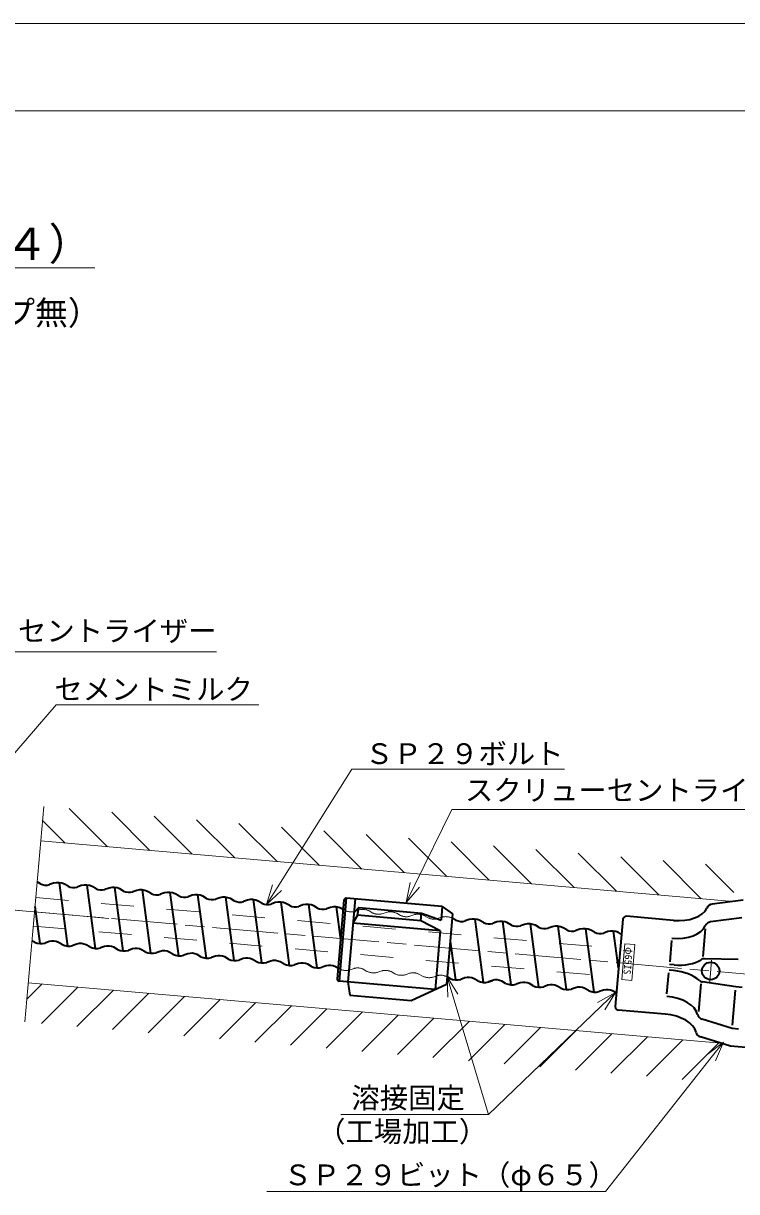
# Model space of a CAD drawing. Units: millimetres at full size, sheet at 1:2.5; details may follow other scales. Extents: x 3771 to 5451, y -1747 to -544.
# Drawn here: x 4807 to 5132, y -1078 to -544 of the extents above; entities that cross this region are included whole.
import ezdxf
from ezdxf.enums import TextEntityAlignment as Align

# ---------------------------------------------------------------- set-up
doc = ezdxf.new("R2010")
doc.units = ezdxf.units.MM
doc.header["$LTSCALE"] = 2.5
doc.linetypes.add('CHAIN', pattern=[18.5, 12, -1.5, 3.5, -1.5])
doc.linetypes.add('DASHED_SPACED', pattern=[12, 6, -6])
for name, color, linetype, lineweight in [('0_2', 7, 'Continuous', 13), ('1 外形線', 7, 'Continuous', 35), ('1外形線', 7, 'Continuous', 35), ('2細い実線', 3, 'Continuous', 20), ('3 隠れ線', 2, 'DASHED_SPACED', 18), ('3隠れ線', 2, 'DASHED_SPACED', 18), ('4中心線', 1, 'CHAIN', 18), ('6寸法線', 4, 'Continuous', 18), ('7 枠・タイトル', 7, 'Continuous', 13), ('Defpoints_9', 7, 'Continuous', 13), ('外形線', 7, 'Continuous', 35)]:
    doc.layers.add(name, color=color, linetype=linetype, lineweight=lineweight)
doc.styles.add('ＭＳ ゴシック', font='')
doc.styles.get('ＭＳ ゴシック').set_extended_font_data('MS Gothic')
pattern_1 = [(135, (0, 0), (-8.83883, -8.83883), [])]
pattern_2 = [(45, (0, 0), (-8.83883, 8.83883), [])]

msp = doc.modelspace()

# ---------------------------------------------------------------- hatches: boundary and pattern name
at = {"layer": '2細い実線'}
h = msp.add_hatch(dxfattribs=at)
h.set_pattern_fill('USER', color=256, style=0, pattern_type=2)
h.set_pattern_definition(pattern_1)
h.paths.add_polyline_path([(5130.684, -945.471), (5132.066, -929.669), (4815.826, -902.026), (4814.444, -917.828)])
h = msp.add_hatch(dxfattribs=at)
h.set_pattern_fill('USER', color=256, style=0, pattern_type=2)
h.set_pattern_definition(pattern_1)
h.paths.add_polyline_path([(5130.684, -945.471), (5132.066, -929.669), (4815.826, -902.026), (4814.444, -917.828)])
h = msp.add_hatch(dxfattribs=at)
h.set_pattern_fill('USER', color=256, style=0, pattern_type=2)
h.set_pattern_definition(pattern_2)
h.paths.add_polyline_path([(4808.778, -982.58), (4807.208, -1000.532), (5123.448, -1028.175), (5125.018, -1010.231), (5124.984, -1010.22)])
h = msp.add_hatch(dxfattribs=at)
h.set_pattern_fill('USER', color=256, style=0, pattern_type=2)
h.set_pattern_definition(pattern_2)
h.paths.add_polyline_path([(4808.778, -982.58), (4807.208, -1000.532), (5123.448, -1028.175), (5125.018, -1010.231), (5124.984, -1010.22)])

# ---------------------------------------------------------------- linework, layer by layer
at = {"layer": '0_2'}
for q in [(4950.215, -976.001), (4950.216, -975.985)]:
    msp.add_line((4950.22, -975.978), q, dxfattribs=at)
at = {"layer": '1 外形線'}
for p, q in [((5002.342, -953.823), (5002.346, -953.821)), ((5001.143, -967.577), (5001.142, -967.58)), ((4950.217, -975.979), (4950.22, -975.978))]:
    msp.add_line(p, q, dxfattribs=at)
at = {"layer": '1外形線'}
for p, q in [((4814.301, -937.401), (4812.806, -936.546)), ((4814.301, -937.401), (4812.806, -936.546)), ((4814.301, -937.401), (4812.806, -936.546)), ((4814.301, -937.401), (4812.806, -936.546)), ((4820.347, -937.11), (4818.514, -937.769)), ((4820.347, -937.11), (4818.514, -937.769)), ((4820.347, -937.11), (4818.514, -937.769)), ((4822.877, -936.881), (4826.719, -965.826)), ((4826.953, -938.507), (4825.262, -937.54)), ((4826.953, -938.507), (4825.262, -937.54)), ((4826.953, -938.507), (4825.262, -937.54)), ((4826.953, -938.507), (4825.262, -937.54)), ((4832.999, -938.217), (4831.165, -938.876)), ((4832.999, -938.217), (4831.165, -938.876)), ((4832.999, -938.217), (4831.165, -938.876)), ((4835.529, -937.988), (4839.371, -966.933)), ((4839.605, -939.614), (4837.914, -938.647)), ((4839.605, -939.614), (4837.914, -938.647)), ((4839.605, -939.614), (4837.914, -938.647)), ((4839.605, -939.614), (4837.914, -938.647)), ((4845.65, -939.324), (4843.817, -939.983)), ((4845.65, -939.324), (4843.817, -939.983)), ((4845.65, -939.324), (4843.817, -939.983)), ((4848.18, -939.095), (4852.022, -968.04)), ((4852.256, -940.721), (4850.565, -939.754)), ((4852.256, -940.721), (4850.565, -939.754)), ((4852.256, -940.721), (4850.565, -939.754)), ((4852.256, -940.721), (4850.565, -939.754)), ((4858.302, -940.431), (4856.469, -941.09)), ((4858.302, -940.431), (4856.469, -941.09)), ((4858.302, -940.431), (4856.469, -941.09)), ((4860.832, -940.202), (4864.674, -969.147)), ((4864.908, -941.828), (4863.217, -940.861)), ((4864.908, -941.828), (4863.217, -940.861)), ((4864.908, -941.828), (4863.217, -940.861)), ((4864.908, -941.828), (4863.217, -940.861)), ((4870.954, -941.538), (4869.121, -942.197)), ((4870.954, -941.538), (4869.121, -942.197)), ((4870.954, -941.538), (4869.121, -942.197)), ((4873.484, -941.309), (4877.326, -970.253)), ((4877.56, -942.935), (4875.869, -941.968)), ((4877.56, -942.935), (4875.869, -941.968)), ((4877.56, -942.935), (4875.869, -941.968)), ((4877.56, -942.935), (4875.869, -941.968)), ((4883.606, -942.645), (4881.772, -943.304)), ((4883.606, -942.645), (4881.772, -943.304)), ((4883.606, -942.645), (4881.772, -943.304)), ((4886.136, -942.415), (4889.978, -971.36)), ((4890.211, -944.042), (4888.52, -943.075)), ((4890.211, -944.042), (4888.52, -943.075)), ((4890.211, -944.042), (4888.52, -943.075)), ((4890.211, -944.042), (4888.52, -943.075)), ((4896.257, -943.752), (4894.424, -944.41)), ((4896.257, -943.752), (4894.424, -944.41)), ((4896.257, -943.752), (4894.424, -944.41)), ((4898.787, -943.522), (4902.629, -972.467)), ((4902.863, -945.149), (4901.172, -944.182)), ((4902.863, -945.149), (4901.172, -944.182)), ((4902.863, -945.149), (4901.172, -944.182)), ((4902.863, -945.149), (4901.172, -944.182)), ((4911.439, -944.629), (4915.281, -973.574)), ((4811.821, -947.799), (4814.067, -964.719)), ((4908.909, -944.859), (4907.076, -945.517)), ((4908.909, -944.859), (4907.076, -945.517)), ((4908.909, -944.859), (4907.076, -945.517)), ((4915.515, -946.256), (4913.824, -945.289)), ((4915.515, -946.256), (4913.824, -945.289)), ((4915.515, -946.256), (4913.824, -945.289)), ((4921.561, -945.965), (4919.727, -946.624)), ((4921.561, -945.965), (4919.727, -946.624)), ((4924.091, -945.736), (4927.933, -974.681)), ((4928.167, -947.363), (4926.476, -946.395)), ((4934.212, -947.072), (4932.379, -947.731)), ((4936.743, -946.843), (4940.584, -975.788)), ((4940.818, -948.469), (4939.127, -947.502)), ((4946.864, -948.179), (4945.031, -948.838)), ((4949.394, -947.95), (4951.368, -962.821)), ((4952.575, -949.065), (4951.779, -948.609)), ((5135.307, -944.875), (5121.045, -946.712)), ((5002.342, -953.823), (5002.346, -953.821)), ((5004.077, -954.004), (5002.417, -953.094)), ((5010.123, -953.714), (5008.289, -954.372)), ((5012.653, -953.484), (5016.495, -982.429)), ((5016.729, -955.111), (5015.038, -954.144)), ((5022.774, -954.821), (5020.941, -955.479)), ((5022.774, -954.821), (5021.866, -955.075)), ((5025.304, -954.591), (5029.146, -983.536)), ((5029.38, -956.218), (5027.689, -955.25)), ((5080.336, -953.617), (5076.85, -993.465)), ((5103.379, -954.128), (5081.961, -952.254)), ((5134.597, -952.996), (5120.334, -954.833)), ((5035.426, -955.927), (5033.593, -956.586)), ((5037.923, -955.695), (5041.765, -984.64)), ((5042.032, -957.325), (5040.341, -956.357)), ((5048.078, -957.034), (5046.245, -957.693)), ((5050.574, -956.802), (5054.416, -985.747)), ((5054.684, -958.431), (5052.993, -957.464)), ((5060.729, -958.141), (5058.896, -958.8)), ((5063.226, -957.909), (5067.068, -986.854)), ((5067.335, -959.538), (5065.644, -958.571)), ((5073.381, -959.248), (5071.548, -959.907)), ((5075.878, -959.016), (5078.099, -975.748)), ((5079.734, -960.5), (5078.296, -959.678)), ((5116.989, -970.669), (5118.097, -958.01)), ((4811.616, -964.054), (4810.457, -963.391)), ((4818.364, -963.825), (4816.531, -964.484)), ((4824.267, -965.161), (4822.576, -964.194)), ((4831.015, -964.932), (4829.182, -965.591)), ((4836.919, -966.268), (4835.228, -965.301)), ((4843.667, -966.039), (4841.834, -966.698)), ((5001.491, -963.605), (5003.843, -981.322)), ((5102.572, -963.359), (5101.725, -973.037)), ((4849.571, -967.375), (4847.88, -966.407)), ((4856.319, -967.146), (4854.486, -967.805)), ((4862.222, -968.481), (4860.531, -967.514)), ((4868.97, -968.253), (4867.137, -968.911)), ((4874.874, -969.588), (4873.183, -968.621)), ((4881.622, -969.36), (4879.789, -970.018)), ((4881.622, -969.36), (4879.789, -970.018)), ((4887.526, -970.695), (4885.835, -969.728)), ((4887.526, -970.695), (4885.835, -969.728)), ((4894.274, -970.466), (4892.441, -971.125)), ((4894.274, -970.466), (4892.441, -971.125)), ((4900.177, -971.802), (4898.486, -970.835)), ((4900.177, -971.802), (4898.486, -970.835)), ((4906.925, -971.573), (4905.092, -972.232)), ((4906.925, -971.573), (4905.092, -972.232)), ((4906.925, -971.573), (4905.092, -972.232)), ((4912.829, -972.909), (4911.138, -971.942)), ((4912.829, -972.909), (4911.138, -971.942)), ((4919.577, -972.68), (4917.744, -973.339)), ((4925.481, -974.016), (4923.79, -973.049)), ((4932.229, -973.787), (4930.396, -974.446)), ((4938.133, -975.123), (4936.442, -974.156)), ((4944.88, -974.894), (4943.047, -975.553)), ((4950.22, -975.907), (4949.093, -975.262)), ((5103.732, -974.42), (5101.62, -974.235)), ((5132.936, -971.977), (5117.667, -971.61)), ((5001.391, -980.657), (5000.058, -979.934)), ((5008.139, -980.428), (5006.306, -981.087)), ((5014.043, -981.764), (5012.352, -980.797)), ((5020.791, -981.535), (5018.958, -982.194)), ((5019.021, -982.176), (5020.791, -981.535)), ((5026.695, -982.871), (5025.004, -981.904)), ((5026.695, -982.871), (5025.004, -981.904)), ((5100.439, -987.733), (5101.286, -978.054)), ((5103.503, -977.041), (5101.391, -976.856)), ((5033.442, -982.642), (5031.609, -983.301)), ((5039.346, -983.978), (5037.655, -983.011)), ((5046.094, -983.749), (5044.261, -984.408)), ((5051.998, -985.085), (5050.307, -984.117)), ((5058.746, -984.856), (5056.913, -985.515)), ((5064.65, -986.191), (5062.959, -985.224)), ((5071.398, -985.963), (5069.564, -986.621)), ((5076.885, -987.06), (5075.61, -986.331)), ((5115.907, -983.037), (5114.8, -995.696)), ((5131.839, -984.519), (5116.738, -982.228)), ((5130.31, -1001.992), (5131.71, -985.993)), ((5134.827, -984.78), (5131.839, -984.519)), ((5099.632, -996.964), (5078.213, -995.09)), ((5130.178, -1003.499), (5116.451, -999.213)), ((5129.468, -1011.62), (5115.741, -1007.334)), ((5133.167, -1003.76), (5130.178, -1003.499)), ((5136.441, -1012.23), (5129.468, -1011.62))]:
    msp.add_line(p, q, dxfattribs=at)
msp.add_circle((5120.433, -977.202), 4, dxfattribs=at)
for centre, radius, start, end in [((4816.897, -931.991), 6, 244.36789, 285.63395), ((4816.897, -931.991), 6, 244.36789, 285.63395), ((4816.897, -931.991), 6, 244.36789, 285.63395), ((4822.233, -943.851), 7, 64.36613, 105.63387), ((4822.233, -943.851), 7, 64.36613, 105.63387), ((4822.233, -943.851), 7, 64.36613, 105.63387), ((4829.549, -933.098), 6, 244.36789, 285.63395), ((4829.549, -933.098), 6, 244.36789, 285.63395), ((4829.549, -933.098), 6, 244.36789, 285.63395), ((4834.885, -944.958), 7, 64.36613, 105.63387), ((4834.885, -944.958), 7, 64.36613, 105.63387), ((4834.885, -944.958), 7, 64.36613, 105.63387), ((4847.537, -946.065), 7, 64.36613, 105.63387), ((4847.537, -946.065), 7, 64.36613, 105.63387), ((4847.537, -946.065), 7, 64.36613, 105.63387), ((4842.2, -934.205), 6, 244.36789, 285.63395), ((4842.2, -934.205), 6, 244.36789, 285.63395), ((4842.2, -934.205), 6, 244.36789, 285.63395), ((4854.852, -935.312), 6, 244.36789, 285.63395), ((4854.852, -935.312), 6, 244.36789, 285.63395), ((4854.852, -935.312), 6, 244.36789, 285.63395), ((4860.189, -947.172), 7, 64.36613, 105.63387), ((4860.189, -947.172), 7, 64.36613, 105.63387), ((4860.189, -947.172), 7, 64.36613, 105.63387), ((4867.504, -936.419), 6, 244.36789, 285.63395), ((4867.504, -936.419), 6, 244.36789, 285.63395), ((4867.504, -936.419), 6, 244.36789, 285.63395), ((4872.84, -948.279), 7, 64.36613, 105.63387), ((4872.84, -948.279), 7, 64.36613, 105.63387), ((4872.84, -948.279), 7, 64.36613, 105.63387), ((4880.155, -937.526), 6, 244.36789, 285.63395), ((4880.155, -937.526), 6, 244.36789, 285.63395), ((4880.155, -937.526), 6, 244.36789, 285.63395), ((4885.492, -949.386), 7, 64.36613, 105.63387), ((4885.492, -949.386), 7, 64.36613, 105.63387), ((4885.492, -949.386), 7, 64.36613, 105.63387), ((4892.807, -938.632), 6, 244.36789, 285.63395), ((4892.807, -938.632), 6, 244.36789, 285.63395), ((4892.807, -938.632), 6, 244.36789, 285.63395), ((4898.144, -950.493), 7, 64.36613, 105.63387), ((4898.144, -950.493), 7, 64.36613, 105.63387), ((4898.144, -950.493), 7, 64.36613, 105.63387), ((4910.795, -951.6), 7, 64.36613, 105.63387), ((4910.795, -951.6), 7, 64.36613, 105.63387), ((4910.795, -951.6), 7, 64.36613, 105.63387), ((4905.459, -939.739), 6, 244.36789, 285.63395), ((4905.459, -939.739), 6, 244.36789, 285.63395), ((4905.459, -939.739), 6, 244.36789, 285.63395), ((4918.111, -940.846), 6, 244.36789, 285.63395), ((4918.111, -940.846), 6, 244.36789, 285.63395), ((4923.447, -952.706), 7, 64.36613, 105.63387), ((4930.762, -941.953), 6, 244.36789, 285.63395), ((4936.099, -953.813), 7, 64.36613, 105.63387), ((4943.414, -943.06), 6, 244.36789, 285.63395), ((4948.751, -954.92), 7, 64.36613, 105.63387), ((5121.428, -949.687), 3, 97.33909, 156.7285), ((5006.673, -948.594), 6, 244.36789, 285.63395), ((5012.009, -960.455), 7, 64.36613, 105.63387), ((5019.324, -949.701), 6, 244.36789, 285.63395), ((5024.661, -961.562), 7, 64.36613, 105.63387), ((5081.83, -953.748), 1.5, 85, 175), ((5120.717, -957.809), 3, 97.33909, 156.7285), ((5031.976, -950.808), 6, 244.36789, 285.63395), ((5037.313, -962.668), 7, 64.36613, 105.63387), ((5044.628, -951.915), 6, 244.36605, 285.63395), ((5049.964, -963.775), 7, 64.36613, 105.63387), ((5057.279, -953.022), 6, 244.36743, 285.63395), ((5062.616, -964.882), 7, 64.36613, 105.63387), ((5069.931, -954.129), 6, 244.36554, 285.63395), ((5075.268, -965.989), 7, 64.36613, 105.63387), ((4814.644, -957.743), 7, 244.36613, 285.63387), ((4819.981, -969.603), 6, 64.36605, 105.6363), ((4827.296, -958.85), 7, 244.36613, 285.63387), ((4832.632, -970.71), 6, 64.36605, 105.6363), ((4845.284, -971.817), 6, 64.36605, 105.6363), ((4839.947, -959.957), 7, 244.36613, 285.63387), ((4852.599, -961.064), 7, 244.36613, 285.63387), ((4857.936, -972.924), 6, 64.36605, 105.6363), ((4865.251, -962.17), 7, 244.36613, 285.63387), ((4870.587, -974.031), 6, 64.36605, 105.6363), ((4877.902, -963.277), 7, 244.36613, 285.63387), ((4877.902, -963.277), 7, 244.36613, 285.63387), ((4877.902, -963.277), 7, 244.36613, 285.63387), ((4883.239, -975.137), 6, 64.36605, 105.6363), ((4883.239, -975.137), 6, 64.36605, 105.6363), ((4883.239, -975.137), 6, 64.36605, 105.6363), ((4890.554, -964.384), 7, 244.36613, 285.63387), ((4890.554, -964.384), 7, 244.36613, 285.63387), ((4890.554, -964.384), 7, 244.36613, 285.63387), ((4895.891, -976.244), 6, 64.36605, 105.6363), ((4895.891, -976.244), 6, 64.36605, 105.6363), ((4895.891, -976.244), 6, 64.36605, 105.6363), ((4908.542, -977.351), 6, 64.36605, 105.6363), ((4908.542, -977.351), 6, 64.36605, 105.6363), ((4908.542, -977.351), 6, 64.36605, 105.6363), ((4903.206, -965.491), 7, 244.36613, 285.63387), ((4903.206, -965.491), 7, 244.36613, 285.63387), ((4903.206, -965.491), 7, 244.36613, 285.63387), ((4915.858, -966.598), 7, 244.36613, 285.63387), ((4915.858, -966.598), 7, 244.36613, 285.63387), ((4921.194, -978.458), 6, 64.36605, 105.6363), ((4928.509, -967.705), 7, 244.36613, 285.63387), ((4933.846, -979.565), 6, 64.36605, 105.6363), ((4941.161, -968.812), 7, 244.36613, 285.63387), ((4946.498, -980.672), 6, 64.36605, 105.6363), ((5117.595, -974.609), 3, 88.62463, 122.16401), ((5004.42, -974.346), 7, 244.36613, 285.63387), ((5009.756, -986.206), 6, 64.36605, 105.6363), ((5017.071, -975.453), 7, 244.36613, 285.63387), ((5022.408, -987.313), 6, 64.36429, 105.63741), ((5022.408, -987.313), 6, 64.36605, 105.6363), ((5117.188, -979.262), 3, 227.83599, 261.37537), ((5029.723, -976.56), 7, 244.36613, 285.63387), ((5035.06, -988.42), 6, 64.36605, 105.6363), ((5042.375, -977.667), 7, 244.36613, 285.63387), ((5047.711, -989.527), 6, 64.36605, 105.63552), ((5055.026, -978.774), 7, 244.36613, 285.63387), ((5060.363, -990.634), 6, 64.36605, 105.63381), ((5067.678, -979.88), 7, 244.36613, 285.63387), ((5073.015, -991.741), 6, 64.36605, 105.63368), ((5078.344, -993.596), 1.5, 175, 265), ((5117.346, -996.349), 3, 193.2715, 252.66091), ((5116.635, -1004.471), 3, 193.2715, 252.66091)]:
    msp.add_arc(centre, radius, start, end, dxfattribs=at)
for centre, start_param, end_param in [((5104.12, -945.66), 4.712389, 6.0982292), ((5103.41, -953.781), 4.712389, 6.0982292), ((5104.473, -965.953), 4.712389, 5.6412666), ((5102.762, -985.509), 0.6419187, 1.5707963), ((5099.601, -997.31), 0.1849561, 1.5707963), ((5098.891, -1005.432), 0.1849561, 1.5707963)]:
    msp.add_ellipse(centre, major_axis=(14.943, -1.307), ratio=0.566667, start_param=start_param, end_param=end_param, dxfattribs=at)
at = {"layer": '2細い実線'}
for p, q in [((4815.826, -902.026), (4807.208, -1000.532)), ((4814.444, -917.828), (5130.684, -945.471)), ((4808.778, -982.58), (5124.984, -1010.22))]:
    msp.add_line(p, q, dxfattribs=at)
at = {"layer": '3 隠れ線'}
msp.add_arc((4954.444, -955.877), 7, 105.56737, 105.63387, dxfattribs=at)
at = {"layer": '3隠れ線'}
for p, q in [((4812.178, -943.724), (5079.029, -967.074)), ((4953.813, -949.773), (4952.575, -949.065)), ((4959.547, -949.343), (4957.714, -950.002)), ((4966.153, -950.741), (4964.462, -949.773)), ((4972.199, -950.45), (4970.365, -951.109)), ((4978.805, -951.847), (4977.114, -950.88)), ((4984.85, -951.557), (4983.017, -952.216)), ((4991.456, -952.954), (4989.765, -951.987)), ((4997.502, -952.664), (4995.669, -953.323)), ((4811.045, -956.675), (5077.753, -980.009)), ((4951.137, -976.431), (4950.22, -975.907)), ((4957.563, -976.058), (4955.73, -976.717)), ((4963.467, -977.394), (4961.776, -976.427)), ((4970.215, -977.165), (4968.382, -977.824)), ((4976.119, -978.501), (4974.428, -977.533)), ((4982.867, -978.272), (4981.034, -978.931)), ((4988.771, -979.607), (4987.08, -978.64)), ((4995.518, -979.379), (4993.685, -980.037)), ((5000.058, -979.934), (4999.731, -979.747))]:
    msp.add_line(p, q, dxfattribs=at)
for centre, radius, start, end in [((4956.097, -944.224), 6, 247.62845, 285.63395), ((4961.433, -956.084), 7, 64.36613, 105.63387), ((4968.749, -945.331), 6, 244.36789, 285.63395), ((4974.085, -957.191), 7, 64.36613, 105.63387), ((4981.4, -946.438), 6, 244.36789, 285.63395), ((4986.737, -958.298), 7, 64.36613, 105.63387), ((4994.052, -947.545), 6, 244.36789, 285.63395), ((4999.389, -959.405), 7, 64.36613, 105.63387), ((4953.844, -969.976), 7, 247.2542, 285.63387), ((4959.18, -981.836), 6, 64.36605, 105.6363), ((4966.496, -971.083), 7, 244.36613, 285.63387), ((4971.832, -982.943), 6, 64.36605, 105.6363), ((4971.832, -982.943), 6, 64.36429, 105.63741), ((4979.147, -972.19), 7, 244.36613, 285.63387), ((4984.484, -984.05), 6, 64.36605, 105.6363), ((4991.799, -973.296), 7, 244.36613, 285.63387), ((4997.136, -985.157), 6, 64.36429, 105.63741)]:
    msp.add_arc(centre, radius, start, end, dxfattribs=at)
at = {"layer": '4中心線'}
for p, q in [((4179.027, -894.861), (4845.604, -953.179)), ((4800.789, -949.258), (5145.772, -979.413)), ((5120.003, -982.114), (5120.863, -972.289))]:
    msp.add_line(p, q, dxfattribs=at)
at = {"layer": '6寸法線'}
for p, q in [((4735.484, -831.482), (4894.712, -831.482)), ((4774.264, -910.524), (4821.452, -855.646)), ((4821.452, -855.646), (4914.081, -855.646)), ((4922.393, -939.213), (4956.599, -885.04)), ((4956.599, -885.04), (5053.599, -885.04)), ((4985.314, -937.897), (5002.219, -903.39)), ((5002.219, -903.39), (5161.447, -903.39)), ((4920.354, -937.926), (4917.588, -946.823)), ((4917.588, -946.823), (4922.393, -939.213)), ((4983.148, -936.836), (4981.355, -945.979)), ((4981.355, -945.979), (4985.314, -937.897)), ((4981.355, -945.979), (4987.48, -938.957)), ((4917.588, -946.823), (4924.432, -940.501)), ((5004.964, -987.856), (5000.058, -979.934)), ((5000.058, -979.934), (5000.346, -989.247)), ((5000.058, -979.934), (5002.655, -988.552)), ((5076.885, -987.06), (5068.728, -991.563)), ((5076.885, -987.06), (5070.4, -993.301)), ((5072.072, -995.038), (5076.885, -987.06)), ((5002.655, -988.552), (5018.989, -1042.769)), ((5070.4, -993.301), (5018.989, -1042.769)), ((5126.28, -1009.758), (5118.813, -1015.33)), ((5126.28, -1009.758), (5120.706, -1016.824)), ((5122.6, -1018.317), (5126.28, -1009.758)), ((5120.706, -1016.824), (5072.417, -1078.038)), ((5018.989, -1042.769), (4951.589, -1042.769)), ((5072.417, -1078.038), (4917.703, -1078.038))]:
    msp.add_line(p, q, dxfattribs=at)
msp.add_lwpolyline([(5085.845, -965.154), (5084.414, -981.507), (5079.812, -981.104), (5081.243, -964.751)], close=True, dxfattribs=at)
at = {"layer": '7 枠・タイトル'}
for p, q in [((3811.154, -584.275), (5411.154, -584.275)), ((4383.13, -656.043), (4839.178, -656.043))]:
    msp.add_line(p, q, dxfattribs=at)
at = {"layer": 'Defpoints_9'}
msp.add_line((3771.154, -544.275), (5451.154, -544.275), dxfattribs=at)
at = {"layer": '外形線'}
for p, q in [((4954.02, -943.98), (4950.708, -981.836)), ((4997.853, -947.815), (4954.02, -943.98)), ((4958.005, -944.329), (4954.693, -982.184)), ((4952.937, -944.889), (4949.799, -980.752)), ((4959.667, -948.288), (4957.456, -950.607)), ((4959.127, -951.787), (4959.667, -948.288)), ((4959.667, -948.288), (4988.368, -950.799)), ((4997.853, -947.815), (4997.305, -954.073)), ((4997.853, -947.815), (5002.582, -951.127)), ((4959.127, -951.787), (4957.039, -955.374)), ((4996.886, -958.86), (4957.039, -955.374)), ((4988.06, -954.319), (4959.127, -951.787)), ((4988.06, -954.319), (4988.368, -950.799)), ((4996.886, -958.86), (4988.06, -954.319)), ((4988.368, -950.799), (4997.305, -954.073)), ((5002.582, -951.127), (4999.773, -983.23)), ((4996.886, -958.86), (4994.541, -985.67)), ((4994.541, -985.67), (4950.708, -981.836)), ((4954.693, -982.184), (4955.66, -988.343)), ((4983.572, -990.785), (4999.773, -983.23)), ((4955.66, -988.343), (4983.572, -990.785))]:
    msp.add_line(p, q, dxfattribs=at)
for centre, start, end in [((4953.933, -944.976), 85, 175), ((4950.795, -980.839), 175, 265)]:
    msp.add_arc(centre, 1, start, end, dxfattribs=at)

# ---------------------------------------------------------------- texts
at = {"layer": '6寸法線', "style": 'ＭＳ ゴシック'}
for p in [(4739.337, -817.084), (5008.186, -889.892)]:
    msp.add_text('スクリューセントライザー', height=9.494, dxfattribs=at).set_placement(p, align=Align.TOP_LEFT)
for s, p in [('セメントミルク', (4820.705, -848.513)), ('ＳＰ２９ボルト', (4962.566, -877.931))]:
    msp.add_text(s, height=9.494, dxfattribs=at).set_placement(p, align=Align.MIDDLE_LEFT)
msp.add_text('φ65IS', height=3.323, rotation=265, dxfattribs=at).set_placement((5080.634, -966.14), align=Align.BOTTOM_LEFT)
for s, p in [('溶接固定', (5008.173, -1035.21)), ('（工場加工）', (5018.402, -1050.591)), ('ＳＰ２９ビット（φ６５）', (5077.592, -1070.385))]:
    msp.add_text(s, height=9.494, dxfattribs=at).set_placement(p, align=Align.MIDDLE_RIGHT)
at = {"layer": '7 枠・タイトル', "style": 'ＭＳ ゴシック'}
for s, height, p in [('ＳＰ ＳＯＩＬ ＮＡＩＬＳ 組み込み図（その４）', 14.66, (4388.201, -656.724)), ('（頭部キャップ無）', 11, (4706.833, -685.318))]:
    msp.add_text(s, height=height, dxfattribs=at).set_placement(p, align=Align.BOTTOM_LEFT)

doc.saveas('drawing.dxf')
